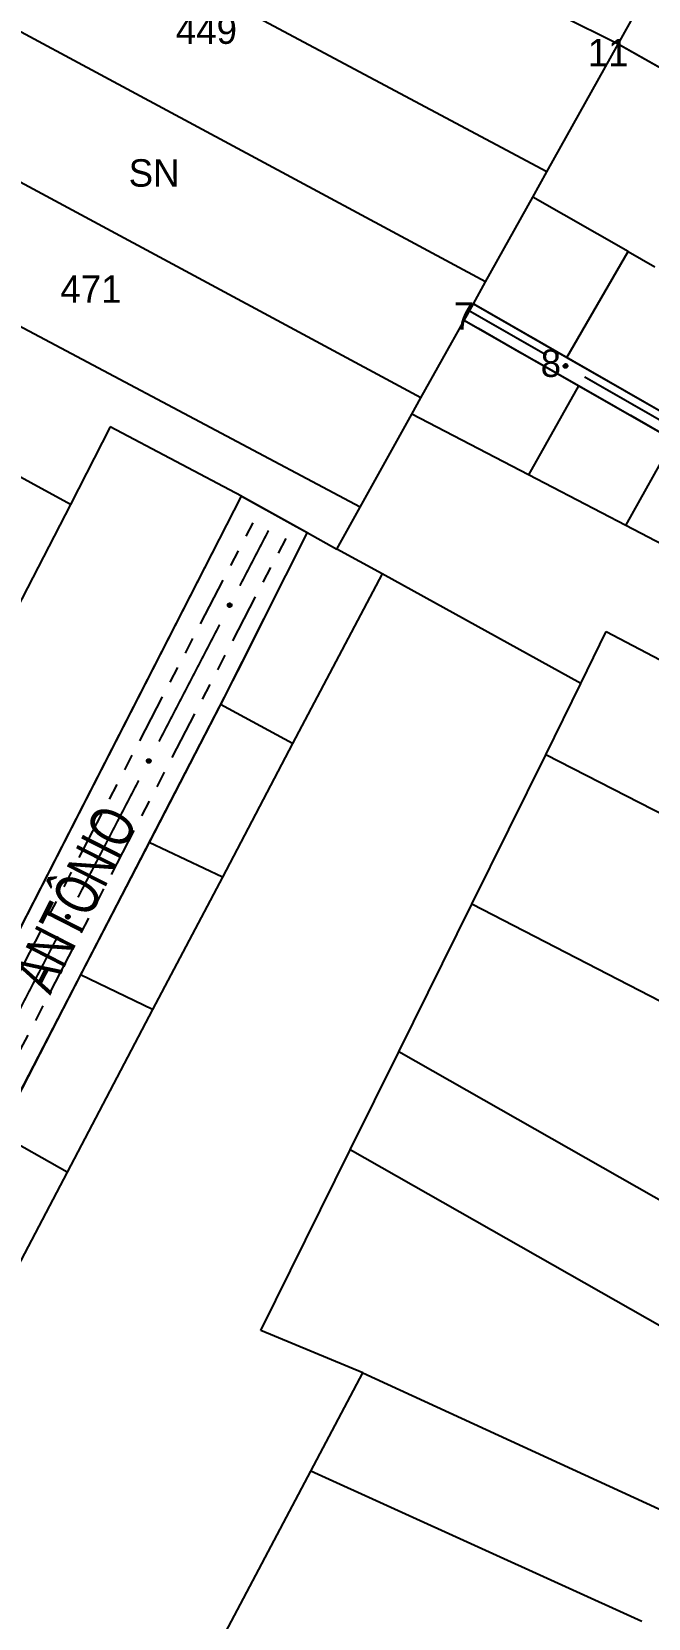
# Model space of a CAD drawing. Extents: x 203555 to 204724, y 4873703 to 4874787.
# Drawn here: x 204299.6 to 204355.8, y 4873824.7 to 4873969.3 of the extents above; entities that cross this region are included whole.
import ezdxf
from ezdxf.enums import TextEntityAlignment as Align

# ---------------------------------------------------------------- set-up
doc = ezdxf.new("R2010")
doc.units = 0
doc.header["$LTSCALE"] = 1.5
doc.header["$MEASUREMENT"] = 0
doc.linetypes.add('TRACO_11', pattern=[8, 3, -1, 3, -1])
doc.linetypes.add('TRACO_25', pattern=[8, 3, -1, 1, -1, 1, -1])
for name, color, linetype in [('CD_MALHA_LOTES', 7, 'CONTINUOUS'), ('RU-QUADRA', 210, 'CONTINUOUS'), ('SV-EIXO-RUA-N-PAV', 6, 'CONTINUOUS'), ('SV-RUA-NAO-PAV', 7, 'CONTINUOUS'), ('SV-RUA-PAVIM', 7, 'CONTINUOUS'), ('SV-TXT-RUA-N-PAV', 7, 'CONTINUOUS'), ('Th_NmrPort', 1, 'CONTINUOUS')]:
    doc.layers.add(name, color=color, linetype=linetype)
doc.styles.add('ARIAL', font='ARIAL.SHX')

msp = doc.modelspace()

# ---------------------------------------------------------------- linework, layer by layer
at = {"layer": 'CD_MALHA_LOTES', "linetype": 'Continuous', "flags": 128}
for points in [[(204346.55182, 4873956.518872), (204293.92008, 4873984.556223)], [(204353.053468, 4873968.177138), (204358.294761, 4873977.58599)], [(204353.053468, 4873968.177138), (204337.280455, 4873976.016382)], [(204340.970507, 4873946.510883), (204288.44284, 4873974.732291)], [(204346.55182, 4873956.518872), (204353.053468, 4873968.177138)], [(204363.817905, 4873962.080607), (204353.053468, 4873968.177138)], [(204335.073797, 4873935.930629), (204282.551846, 4873964.166254)], [(204345.272356, 4873954.224634), (204346.55182, 4873956.518872)], [(204329.524455, 4873925.973645), (204276.840838, 4873953.92304)], [(204340.970507, 4873946.510883), (204345.272356, 4873954.224634)], [(204353.96359, 4873949.279232), (204345.272356, 4873954.224634)], [(204348.37438, 4873939.622524), (204353.96359, 4873949.279232)], [(204353.96359, 4873949.279232), (204356.415785, 4873947.883908)], [(204339.855503, 4873944.510271), (204340.970507, 4873946.510883)], [(204303.087451, 4873926.228378), (204269.172704, 4873944.711378)], [(204339.008592, 4873942.990689), (204339.855503, 4873944.510271)], [(204339.855503, 4873944.510271), (204348.37438, 4873939.622524)], [(204349.429848, 4873937.042376), (204339.008592, 4873942.990689)], [(204348.37438, 4873939.622524), (204357.049141, 4873934.647898)], [(204349.429848, 4873937.042376), (204344.88547, 4873928.90699)], [(204358.114228, 4873932.085449), (204349.429848, 4873937.042376)], [(204334.242004, 4873934.438173), (204335.073797, 4873935.930629)], [(204306.721881, 4873933.299555), (204303.087451, 4873926.228378)], [(204318.687244, 4873926.989378), (204306.721881, 4873933.299555)], [(204329.524455, 4873925.973645), (204334.242004, 4873934.438173)], [(204344.88547, 4873928.90699), (204334.242004, 4873934.438173)], [(204353.755026, 4873924.297672), (204358.114228, 4873932.085449)], [(204353.755026, 4873924.297672), (204344.88547, 4873928.90699)], [(204260.638811, 4873814.560407), (204276.267235, 4873844.222519), (204318.687244, 4873926.989378)], [(204303.087451, 4873926.228378), (204297.689052, 4873915.725208)], [(204318.687244, 4873926.989378), (204323.407716, 4873924.36891)], [(204327.396112, 4873922.154837), (204329.524455, 4873925.973645)], [(204324.686592, 4873923.658969), (204316.78699, 4873908.001833)], [(204323.407716, 4873924.36891), (204324.686592, 4873923.658969)], [(204324.686592, 4873923.658969), (204327.396112, 4873922.154837)], [(204362.624581, 4873919.688354), (204353.755026, 4873924.297672)], [(204331.527545, 4873919.913999), (204327.396112, 4873922.154837)], [(204331.527545, 4873919.913999), (204323.364686, 4873904.429404)], [(204349.660154, 4873909.921195), (204331.527545, 4873919.913999)], [(204349.660154, 4873909.921195), (204351.975523, 4873914.65245)], [(204351.975523, 4873914.65245), (204422.358371, 4873877.728689)], [(204346.467563, 4873903.397415), (204349.660154, 4873909.921195)], [(204316.78699, 4873908.001833), (204310.263532, 4873895.413754)], [(204323.364686, 4873904.429404), (204316.78699, 4873908.001833)], [(204323.364686, 4873904.429404), (204316.956318, 4873892.273005)], [(204339.72824, 4873889.809095), (204346.467563, 4873903.397415)], [(204417.317387, 4873867.135945), (204346.467563, 4873903.397415)], [(204310.263532, 4873895.413754), (204304.022157, 4873883.37)], [(204316.956318, 4873892.273005), (204310.263532, 4873895.413754)], [(204316.956318, 4873892.273005), (204310.587398, 4873880.191435)], [(204333.051573, 4873876.347108), (204339.72824, 4873889.809095)], [(204410.377546, 4873853.388191), (204339.72824, 4873889.809095)], [(204304.022157, 4873883.37), (204296.529496, 4873868.911683)], [(204310.587398, 4873880.191435), (204304.022157, 4873883.37)], [(204310.587398, 4873880.191435), (204302.782104, 4873865.385127)], [(204328.617473, 4873867.406751), (204333.051573, 4873876.347108)], [(204402.640312, 4873836.814098), (204333.051573, 4873876.347108)], [(204302.782104, 4873865.385127), (204296.529496, 4873868.911683)], [(204320.449613, 4873850.938109), (204328.617473, 4873867.406751)], [(204398.423059, 4873827.780662), (204328.617473, 4873867.406751)], [(204302.782104, 4873865.385127), (204295.947542, 4873852.420255)], [(204329.769893, 4873847.082112), (204320.449613, 4873850.938109)], [(204325.026576, 4873838.131086), (204329.769893, 4873847.082112)], [(204329.769893, 4873847.082112), (204393.493829, 4873817.841631)], [(204311.363146, 4873812.347078), (204325.026576, 4873838.131086)], [(204355.209771, 4873824.420613), (204325.026576, 4873838.131086)]]:
    msp.add_lwpolyline(points, dxfattribs=at)
at = {"layer": 'CD_MALHA_LOTES', "linetype": 'Continuous'}
msp.add_lwpolyline([(204335.073797, 4873935.930629), (204339.008592, 4873942.990689)], dxfattribs=at)
at = {"layer": 'RU-QUADRA', "linetype": 'Continuous', "const_width": 0.18, "flags": 128}
for points in [[(204362.48985, 4873985.116762), (204353.053468, 4873968.177138), (204358.352451, 4873965.190662)], [(204357.049141, 4873934.647898), (204348.37438, 4873939.622524), (204339.855503, 4873944.510271), (204339.008592, 4873942.990689), (204349.429848, 4873937.042376), (204358.114228, 4873932.085449)], [(204266.379865, 4873810.733038), (204318.527771, 4873911.360954), (204324.686592, 4873923.658969), (204318.687244, 4873926.989378), (204276.267235, 4873844.222519)]]:
    msp.add_lwpolyline(points, dxfattribs=at)
at = {"layer": 'SV-EIXO-RUA-N-PAV', "const_width": 0.18}
for points in [[(204339.579081, 4873943.809335), (204339.492477, 4873943.858907)], [(204346.522103, 4873939.835112), (204339.579081, 4873943.809335)], [(204360.408146, 4873931.886667), (204349.993614, 4873937.848001)], [(204318.551342, 4873918.816836), (204320.858106, 4873923.25292)], [(204320.858106, 4873923.25292), (204321.167193, 4873923.847318)], [(204311.169698, 4873904.621367), (204316.705931, 4873915.267968)], [(204303.786647, 4873890.42663), (204309.324278, 4873901.072504)], [(204296.403138, 4873876.232131), (204301.94077, 4873886.878005)]]:
    msp.add_lwpolyline(points, dxfattribs=at)
at = {"layer": 'SV-EIXO-RUA-N-PAV'}
for points in [[(204348.32787, 4873938.674643), (204348.280862, 4873938.661141), (204348.2377, 4873938.65915), (204348.201223, 4873938.667851), (204348.170994, 4873938.683944), (204348.141922, 4873938.703892), (204348.117049, 4873938.73047), (204348.095977, 4873938.766083), (204348.082102, 4873938.813143), (204348.082969, 4873938.857493), (204348.089585, 4873938.893711), (204348.104552, 4873938.926198), (204348.124403, 4873938.954115), (204348.152865, 4873938.979039), (204348.189164, 4873939.000041), (204348.236823, 4873939.012847), (204348.279151, 4873939.014509), (204348.314212, 4873939.005167), (204348.346778, 4873938.989914), (204348.376213, 4873938.969193), (204348.400479, 4873938.942963), (204348.421559, 4873938.906377), (204348.433575, 4873938.859171), (204348.435715, 4873938.816973), (204348.426867, 4873938.781789), (204348.411129, 4873938.750067), (204348.391476, 4873938.720665), (204348.3658, 4873938.69455), (204348.32787, 4873938.674643)], [(204317.464684, 4873916.965712), (204317.449297, 4873917.012137), (204317.445565, 4873917.055183), (204317.452787, 4873917.091982), (204317.467647, 4873917.122836), (204317.486406, 4873917.152688), (204317.511958, 4873917.178614), (204317.546692, 4873917.201106), (204317.593155, 4873917.216868), (204317.637503, 4873917.217792), (204317.673958, 4873917.212642), (204317.707023, 4873917.198999), (204317.735718, 4873917.18029), (204317.76177, 4873917.152857), (204317.78422, 4873917.117435), (204317.798939, 4873917.070332), (204317.802307, 4873917.028105), (204317.794388, 4873916.992696), (204317.780461, 4873916.959541), (204317.760945, 4873916.929294), (204317.735716, 4873916.903989), (204317.70001, 4873916.88145), (204317.653327, 4873916.867539), (204317.61125, 4873916.863698), (204317.575738, 4873916.871118), (204317.543406, 4873916.885564), (204317.513235, 4873916.904014), (204317.486105, 4873916.928615), (204317.464684, 4873916.965712)], [(204310.08304, 4873902.770243), (204310.067653, 4873902.816668), (204310.063922, 4873902.859714), (204310.071143, 4873902.896513), (204310.086004, 4873902.927367), (204310.104762, 4873902.95722), (204310.130315, 4873902.983145), (204310.165049, 4873903.005637), (204310.211511, 4873903.021399), (204310.255859, 4873903.022323), (204310.292315, 4873903.017173), (204310.325379, 4873903.00353), (204310.354075, 4873902.984822), (204310.380126, 4873902.957389), (204310.402576, 4873902.921966), (204310.417295, 4873902.874863), (204310.420664, 4873902.832637), (204310.412744, 4873902.797227), (204310.398818, 4873902.764072), (204310.379302, 4873902.733825), (204310.354072, 4873902.708521), (204310.318367, 4873902.685981), (204310.271683, 4873902.67207), (204310.229606, 4873902.668229), (204310.194094, 4873902.67565), (204310.161762, 4873902.690095), (204310.131591, 4873902.708545), (204310.104461, 4873902.733147), (204310.08304, 4873902.770243)], [(204302.699746, 4873888.575649), (204302.684365, 4873888.622076), (204302.680639, 4873888.665123), (204302.687865, 4873888.701921), (204302.70273, 4873888.732772), (204302.721492, 4873888.762623), (204302.747048, 4873888.788545), (204302.781785, 4873888.811032), (204302.828249, 4873888.826788), (204302.872598, 4873888.827706), (204302.909053, 4873888.822552), (204302.942116, 4873888.808904), (204302.970808, 4873888.790192), (204302.996857, 4873888.762755), (204303.019302, 4873888.72733), (204303.034014, 4873888.680225), (204303.037377, 4873888.637998), (204303.029453, 4873888.602589), (204303.015522, 4873888.569437), (204302.996002, 4873888.539192), (204302.970769, 4873888.513891), (204302.935061, 4873888.491356), (204302.888376, 4873888.477451), (204302.846298, 4873888.473616), (204302.810787, 4873888.481041), (204302.778457, 4873888.495491), (204302.748289, 4873888.513945), (204302.721162, 4873888.53855), (204302.699746, 4873888.575649)]]:
    msp.add_lwpolyline(points, close=True, dxfattribs=at)
for points in [[(204348.416958, 4873938.767593), (204348.099892, 4873938.911349)], [(204348.426867, 4873938.781789), (204348.104552, 4873938.926198)], [(204348.428661, 4873938.801773), (204348.117345, 4873938.939093)], [(204348.435715, 4873938.816973), (204348.124403, 4873938.954115)], [(204348.433259, 4873938.840019), (204348.14326, 4873938.965138)], [(204348.433575, 4873938.859171), (204348.152865, 4873938.979039)], [(204348.423474, 4873938.883354), (204348.173911, 4873938.988472)], [(204348.421559, 4873938.906377), (204348.189164, 4873939.000041)], [(204348.405057, 4873938.925341), (204348.219957, 4873939.002993)], [(204348.400479, 4873938.942963), (204348.236823, 4873939.012847)], [(204348.384264, 4873938.957683), (204348.263798, 4873939.010915)], [(204348.376213, 4873938.969193), (204348.279151, 4873939.014509)], [(204348.3658, 4873938.69455), (204348.082102, 4873938.813143)], [(204348.391476, 4873938.720665), (204348.082969, 4873938.857493)], [(204348.374603, 4873938.71008), (204348.086295, 4873938.832658)], [(204348.411129, 4873938.750067), (204348.089585, 4873938.893711)], [(204348.397471, 4873938.736296), (204348.089708, 4873938.871583)], [(204348.346999, 4873938.686575), (204348.093033, 4873938.789495)], [(204348.32787, 4873938.674643), (204348.095977, 4873938.766083)], [(204348.301965, 4873938.668329), (204348.113141, 4873938.744968)], [(204348.280862, 4873938.661141), (204348.117049, 4873938.73047)], [(204348.256262, 4873938.6599), (204348.137659, 4873938.713639)], [(204348.2377, 4873938.65915), (204348.141922, 4873938.703892)], [(204317.445565, 4873917.055183), (204317.486406, 4873917.152688)], [(204317.447064, 4873917.036666), (204317.495973, 4873917.157342)], [(204317.449297, 4873917.012137), (204317.511958, 4873917.178614)], [(204317.45733, 4873916.991341), (204317.526287, 4873917.183104)], [(204317.464684, 4873916.965712), (204317.546692, 4873917.201106)], [(204317.477378, 4873916.94708), (204317.569967, 4873917.204992)], [(204317.486105, 4873916.928615), (204317.593155, 4873917.216868)], [(204317.501978, 4873916.920446), (204317.612823, 4873917.213466)], [(204317.513235, 4873916.904014), (204317.637503, 4873917.217792)], [(204317.529096, 4873916.898655), (204317.651853, 4873917.211626)], [(204317.543406, 4873916.885564), (204317.673958, 4873917.212642)], [(204317.561153, 4873916.880447), (204317.691998, 4873917.203055)], [(204317.575738, 4873916.871118), (204317.707023, 4873917.198999)], [(204317.595777, 4873916.870133), (204317.720423, 4873917.186736)], [(204317.61125, 4873916.863698), (204317.735718, 4873917.18029)], [(204317.634178, 4873916.867082), (204317.747493, 4873917.161894)], [(204317.653327, 4873916.867539), (204317.76177, 4873917.152857)], [(204317.677083, 4873916.878607), (204317.772045, 4873917.132209)], [(204317.70001, 4873916.88145), (204317.78422, 4873917.117435)], [(204317.718293, 4873916.898703), (204317.788412, 4873917.086786)], [(204317.735716, 4873916.903989), (204317.798939, 4873917.070332)], [(204317.749769, 4873916.920785), (204317.798097, 4873917.043301)], [(204317.760945, 4873916.929294), (204317.802307, 4873917.028105)], [(204310.063922, 4873902.859714), (204310.104762, 4873902.95722)], [(204310.06542, 4873902.841198), (204310.114329, 4873902.961873)], [(204310.067653, 4873902.816668), (204310.130315, 4873902.983145)], [(204310.075686, 4873902.795872), (204310.144643, 4873902.987635)], [(204310.08304, 4873902.770243), (204310.165049, 4873903.005637)], [(204310.095734, 4873902.751611), (204310.188323, 4873903.009523)], [(204310.104461, 4873902.733147), (204310.211511, 4873903.021399)], [(204310.120334, 4873902.724977), (204310.231179, 4873903.017998)], [(204310.131591, 4873902.708545), (204310.255859, 4873903.022323)], [(204310.147452, 4873902.703186), (204310.27021, 4873903.016157)], [(204310.161762, 4873902.690095), (204310.292315, 4873903.017173)], [(204310.179509, 4873902.684978), (204310.310354, 4873903.007586)], [(204310.194094, 4873902.67565), (204310.325379, 4873903.00353)], [(204310.214133, 4873902.674664), (204310.33878, 4873902.991267)], [(204310.229606, 4873902.668229), (204310.354075, 4873902.984822)], [(204310.252535, 4873902.671613), (204310.365849, 4873902.966425)], [(204310.271683, 4873902.67207), (204310.380126, 4873902.957389)], [(204310.295439, 4873902.683138), (204310.390401, 4873902.93674)], [(204310.318367, 4873902.685981), (204310.402576, 4873902.921966)], [(204310.336649, 4873902.703235), (204310.406768, 4873902.891318)], [(204310.354072, 4873902.708521), (204310.417295, 4873902.874863)], [(204310.368125, 4873902.725316), (204310.416453, 4873902.847832)], [(204310.379302, 4873902.733825), (204310.420664, 4873902.832637)], [(204302.680639, 4873888.665123), (204302.721492, 4873888.762623)], [(204302.682135, 4873888.646606), (204302.73106, 4873888.767275)], [(204302.684365, 4873888.622076), (204302.747048, 4873888.788545)], [(204302.692395, 4873888.601279), (204302.761378, 4873888.793033)], [(204302.699746, 4873888.575649), (204302.781785, 4873888.811032)], [(204302.712437, 4873888.557015), (204302.80506, 4873888.814915)], [(204302.721162, 4873888.53855), (204302.828249, 4873888.826788)], [(204302.737034, 4873888.530378), (204302.847917, 4873888.823384)], [(204302.748289, 4873888.513945), (204302.872598, 4873888.827706)], [(204302.764149, 4873888.508584), (204302.886948, 4873888.821539)], [(204302.778457, 4873888.495491), (204302.909053, 4873888.822552)], [(204302.796204, 4873888.490372), (204302.927091, 4873888.812962)], [(204302.810787, 4873888.481041), (204302.942116, 4873888.808904)], [(204302.830826, 4873888.480052), (204302.955514, 4873888.796639)], [(204302.846298, 4873888.473616), (204302.970808, 4873888.790192)], [(204302.869227, 4873888.476997), (204302.982581, 4873888.771794)], [(204302.888376, 4873888.477451), (204302.996857, 4873888.762755)], [(204302.912133, 4873888.488516), (204303.007128, 4873888.742106)], [(204302.935061, 4873888.491356), (204303.019302, 4873888.72733)], [(204302.953346, 4873888.508607), (204303.02349, 4873888.696681)], [(204302.970769, 4873888.513891), (204303.034014, 4873888.680225)], [(204302.984825, 4873888.530685), (204303.033169, 4873888.653194)], [(204302.996002, 4873888.539192), (204303.037377, 4873888.637998)]]:
    msp.add_lwpolyline(points, dxfattribs=at)
at = {"layer": 'SV-RUA-NAO-PAV', "linetype": 'TRACO_25'}
for points in [[(204259.624251, 4873808.86586, 10.447997), (204319.75, 4873924.56, 10.45)], [(204262.552496, 4873807.344222, 10.447997), (204323.407716, 4873924.36891, 10.45)]]:
    msp.add_polyline3d(points, dxfattribs=at)
at = {"layer": 'SV-RUA-PAVIM', "linetype": 'TRACO_11'}
msp.add_polyline3d([(204436.634039, 4873900.777818, 10.44485), (204434.420497, 4873901.638894, 10.44485), (204402.82647, 4873919.309258, 10.44485), (204401.960572, 4873917.78135, 10.44485), (204380.252441, 4873929.727782, 10.44485), (204376.776368, 4873923.314059, 10.44485), (204375.981542, 4873921.887027, 10.44485), (204366.798608, 4873927.128522, 10.44485), (204358.114228, 4873932.085449, 10.44485), (204349.429848, 4873937.042376, 10.44485), (204339.008592, 4873942.990689, 10.44485), (204339.855503, 4873944.510271, 10.44485), (204348.37438, 4873939.622524, 10.44485), (204357.049141, 4873934.647898, 10.44485), (204365.723901, 4873929.673273, 10.44485), (204375.352308, 4873924.151769, 10.44485), (204380.666152, 4873934.085197, 10.44485), (204382.267993, 4873933.173733, 10.44485), (204393.423297, 4873926.838755, 10.44485), (204398.407019, 4873924.072591, 10.44485), (204401.898092, 4873922.120053, 10.44485), (204405.389165, 4873920.167515, 10.44485), (204435.396766, 4873903.384431, 10.44485), (204437.491318, 4873902.588563, 10.44485)], dxfattribs=at)

# ---------------------------------------------------------------- texts
at = {"layer": 'SV-TXT-RUA-N-PAV', "style": 'ARIAL', "width": 0.7}
msp.add_text('VILA                SANTO              ANTÔNIO', height=4, rotation=63, dxfattribs=at).set_placement((204276.487629, 4873832.850516))
at = {"layer": 'Th_NmrPort', "color": 1}
for s, p in [('449', (204312.71181, 4873969.44325)), ('11', (204350.289156, 4873967.400039)), ('SN', (204308.403601, 4873956.42984)), ('471', (204302.17674, 4873945.844693)), ('7', (204338.056917, 4873943.391254)), ('8', (204345.993086, 4873939.092496))]:
    msp.add_text(s, height=2.5, dxfattribs=at).set_placement(p, align=Align.MIDDLE_LEFT)

doc.saveas('drawing.dxf')
